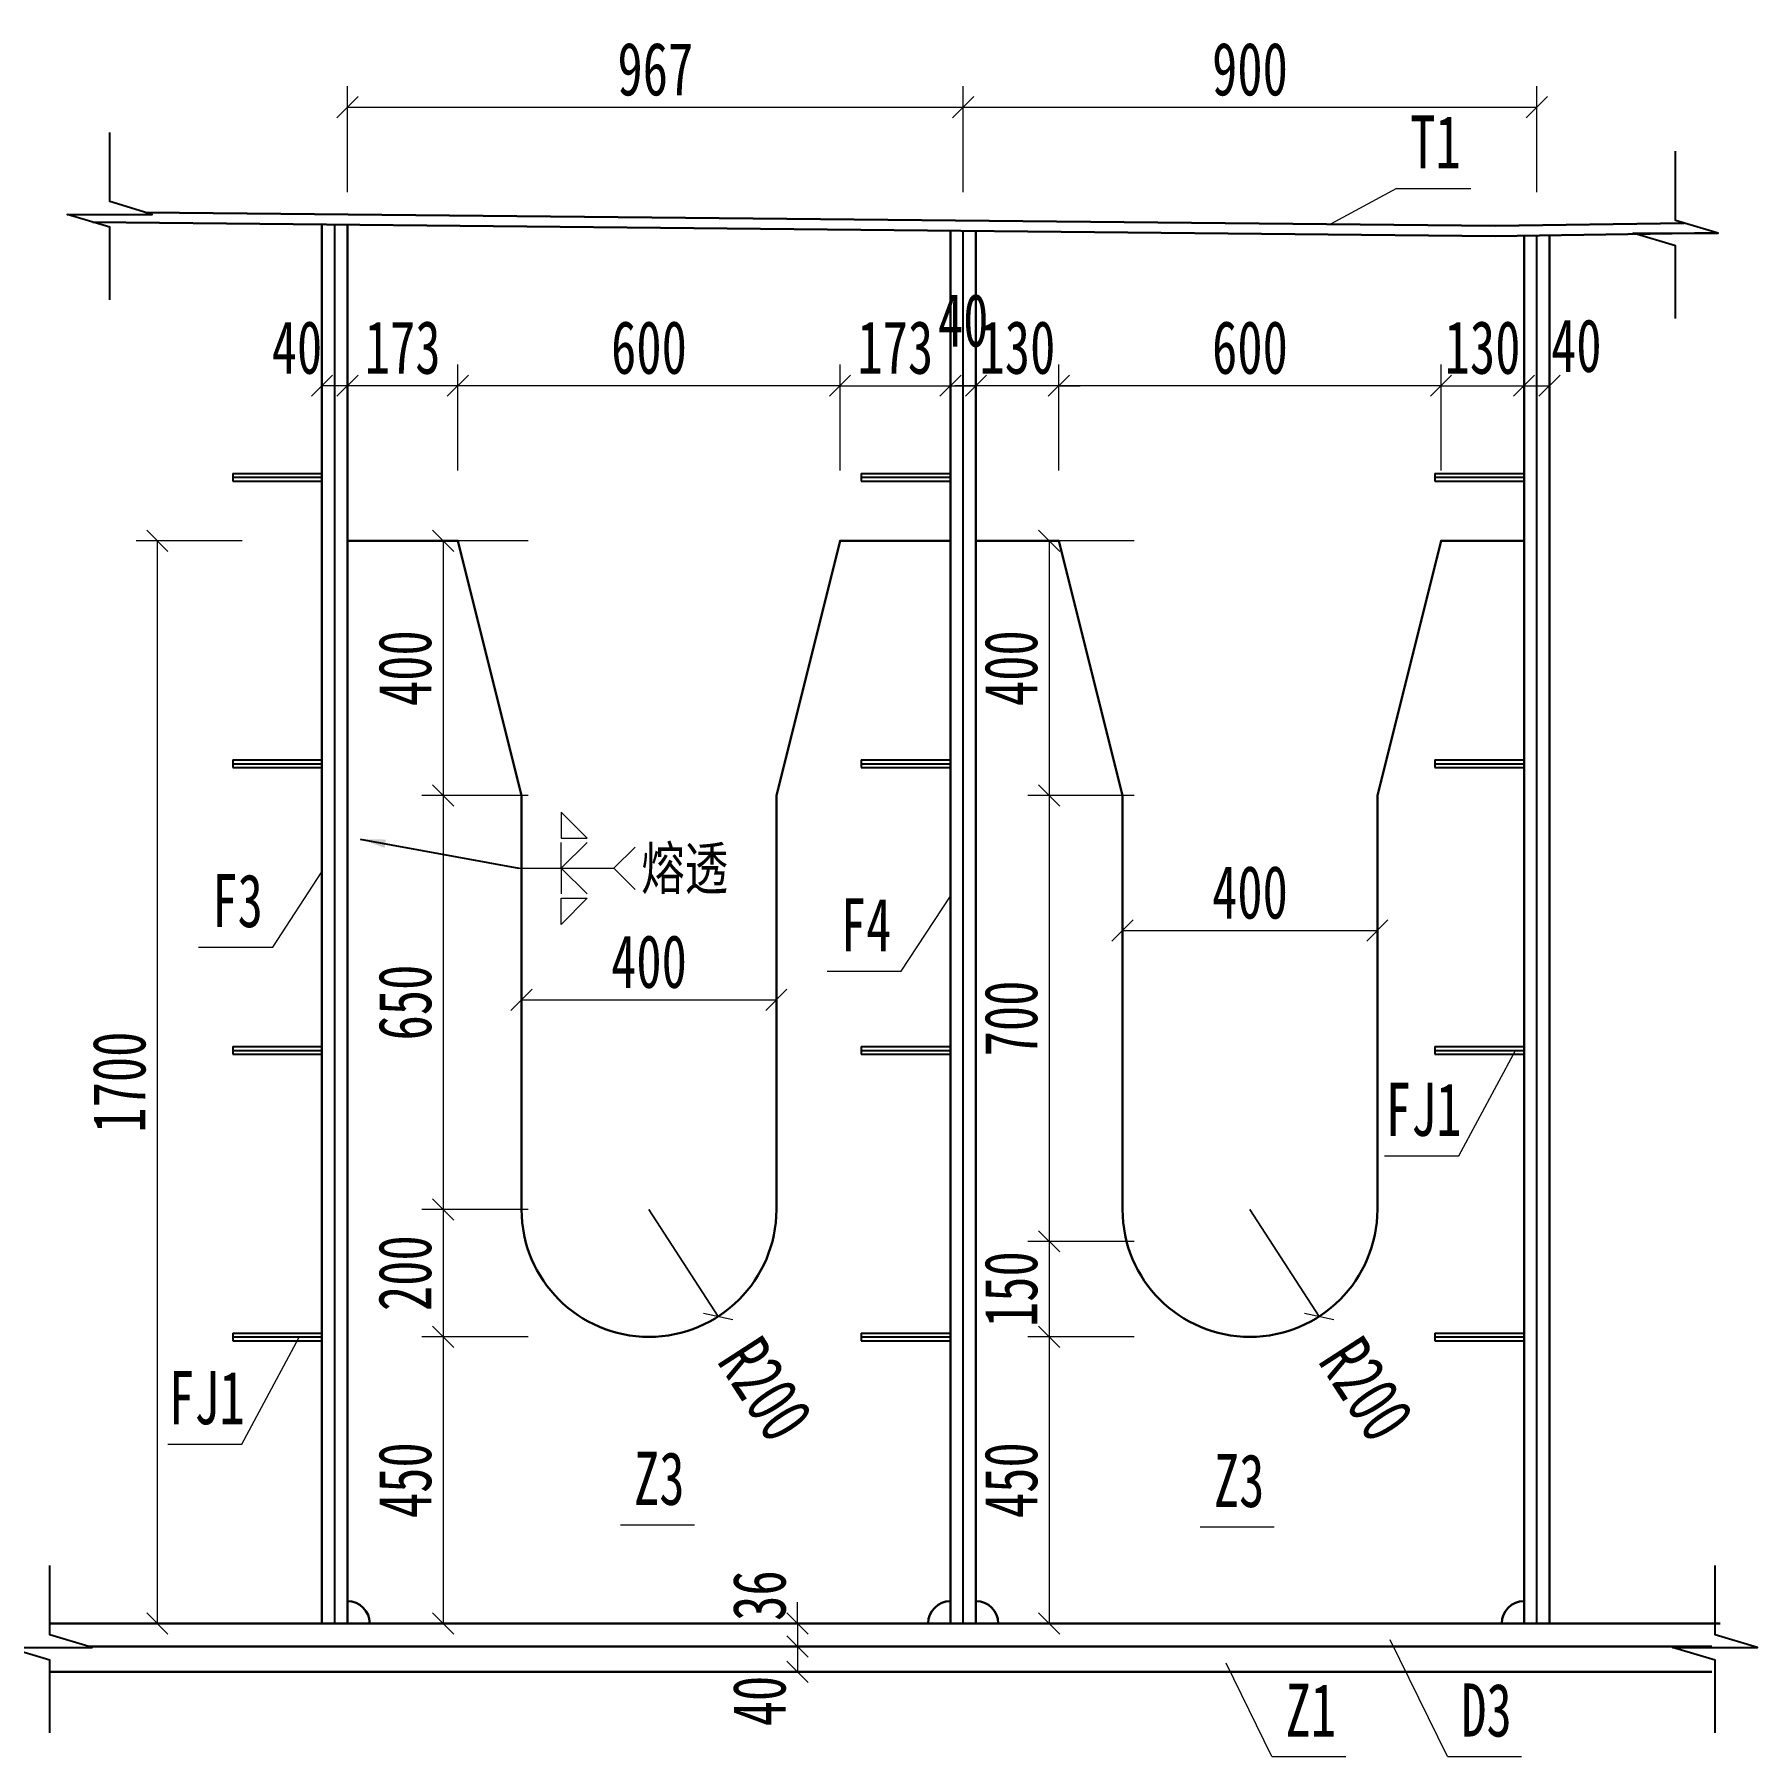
# Model space of a CAD drawing. Header units: millimetres. Extents: x -89049 to 410567, y -307459 to -100425.
# Drawn here: x 131583 to 134289, y -157040 to -154336 of the extents above; entities that cross this region are included whole.
import ezdxf
from ezdxf.enums import TextEntityAlignment as Align

# ---------------------------------------------------------------- set-up
doc = ezdxf.new("R2010")
doc.units = ezdxf.units.MM
doc.layers.get('Defpoints').update_dxf_attribs({"color": 8})
for name, color, linetype, lineweight in [('Dim', 4, 'Continuous', 15), ('文字', 7, 'Continuous', 15), ('桥 构造粗实', 1, 'Continuous', 30), ('细实线', 4, 'Continuous', 15), ('钢板粗线', 1, 'Continuous', 25)]:
    doc.layers.add(name, color=color, linetype=linetype, lineweight=lineweight)
doc.layers.add('Text', color=4, linetype='Continuous')
doc.styles.add('111', font='', dxfattribs={"width": 0.7})
doc.styles.add('BM_Dim', font='', dxfattribs={"width": 0.85})
doc.styles.add('SMEDI', font='', dxfattribs={"width": 0.75})
doc.styles.get("Standard").update_dxf_attribs({"font": ''})
doc.styles.get('111').set_extended_font_data('仿宋_GB2312')
doc.styles.get('BM_Dim').set_extended_font_data('仿宋_GB2312')
doc.styles.get('SMEDI').set_extended_font_data('仿宋_GB2312')
doc.styles.get('Standard').set_extended_font_data('仿宋_GB2312')
doc.dimstyles.new('200', dxfattribs={"dimscale": 0, "dimtxt": 2.5, "dimasz": 1, "dimexe": 1, "dimexo": 1, "dimgap": 0.6, "dimtad": 1, "dimdec": 0, "dimdsep": 46, "dimtxsty": '111', "dimblk": 'OBLIQUE', "dimcen": 0, "dimclrd": 4, "dimclre": 4, "dimclrt": 4, "dimadec": 1, "dimazin": 2, "dimtfac": 1, "dimtdec": 0, "dimtix": 1, "dimtmove": 2, "dimatfit": 3, "dimfxl": 4, "dimfxlon": 1, "dimtolj": 1, "dimlwd": -1, "dimlwe": -1, "dimarcsym": 0})
doc.dimstyles.new('MSteel_1.0_1.0', dxfattribs={"dimtxt": 3, "dimasz": 1.2, "dimexe": 1, "dimexo": 1, "dimgap": 1, "dimtad": 3, "dimtoh": 1, "dimdec": 0, "dimzin": 0, "dimdsep": 46, "dimtxsty": 'Standard', "dimblk": 'ARCHTICK', "dimcen": 0.09, "dimclrd": 3, "dimclre": 3, "dimadec": 0, "dimazin": 0, "dimtfac": 1, "dimtdec": 4, "dimtofl": 0, "dimtmove": 0, "dimatfit": 3, "dimfxl": 1, "dimtolj": 1, "dimtzin": 0, "dimarcsym": 0})

# ---------------------------------------------------------------- blocks, each defined once
blk = doc.blocks.new('_Oblique')
at = {"color": 0, "linetype": 'ByBlock', "lineweight": -2}
blk.add_line((-0.5, -0.5), (0.5, 0.5), dxfattribs=at)
blk = doc.blocks.new('*D4177')
at = {"layer": 'Defpoints', "color": 0, "transparency": 16777216}
for p in [(132207.9, -155131.5), (131776.2, -156831.5), (132312.9, -156831.5)]:
    blk.add_point(p, dxfattribs=at)
at = {"layer": '细实线', "color": 4, "transparency": 16777216}
for p, q in [((131909.6, -155131.5), (131742.9, -155131.5)), ((131776.2, -155131.5), (131776.2, -156831.5)), ((131909.6, -156831.5), (131742.9, -156831.5))]:
    blk.add_line(p, q, dxfattribs=at)
at = {"layer": '细实线', "color": 4, "transparency": 16777216, "xscale": 33.33333333333333, "yscale": 33.33333333333333, "zscale": 33.33333333333333}
for p, rotation in [((131776.2, -155131.5), 90), ((131776.2, -156831.5), 270)]:
    blk.add_blockref('_Oblique', p, dxfattribs=dict(at, rotation=rotation))
at = {"layer": '细实线', "color": 4, "transparency": 16777216, "insert": (131716.6, -155981.5), "char_height": 83.33, "attachment_point": 5, "rotation": 90, "style": '111'}
blk.add_mtext('\\A1;1700', dxfattribs=at)
blk = doc.blocks.new('*D4180')
at = {"layer": 'Defpoints', "color": 0, "transparency": 16777216}
for p in [(133041.6, -154450.7), (132074.8, -154651.6), (133041.6, -154651.6)]:
    blk.add_point(p, dxfattribs=at)
at = {"layer": '细实线', "color": 4, "transparency": 16777216}
for p, q in [((132074.8, -154584), (132074.8, -154417.4)), ((133041.6, -154584), (133041.6, -154417.4)), ((132074.8, -154450.7), (133041.6, -154450.7))]:
    blk.add_line(p, q, dxfattribs=at)
at = {"layer": '细实线', "color": 4, "transparency": 16777216, "xscale": 33.33333333333333, "yscale": 33.33333333333333, "zscale": 33.33333333333333, "rotation": 180}
blk.add_blockref('_Oblique', (132074.8, -154450.7), dxfattribs=at)
at = {"layer": '细实线', "color": 4, "transparency": 16777216, "xscale": 33.33333333333333, "yscale": 33.33333333333333, "zscale": 33.33333333333333}
blk.add_blockref('_Oblique', (133041.6, -154450.7), dxfattribs=at)
at = {"layer": '细实线', "color": 4, "transparency": 16777216, "insert": (132558.2, -154391.1), "char_height": 83.33, "attachment_point": 5, "style": '111'}
blk.add_mtext('\\A1;967', dxfattribs=at)
blk = doc.blocks.new('*D4181')
at = {"layer": 'Defpoints', "color": 0, "transparency": 16777216}
for p in [(133942.1, -154450.7), (133041.6, -154651.6), (133942.1, -154666.4)]:
    blk.add_point(p, dxfattribs=at)
at = {"layer": '细实线', "color": 4, "transparency": 16777216}
for p, q in [((133041.6, -154584), (133041.6, -154417.4)), ((133942.1, -154584), (133942.1, -154417.4)), ((133041.6, -154450.7), (133942.1, -154450.7))]:
    blk.add_line(p, q, dxfattribs=at)
at = {"layer": '细实线', "color": 4, "transparency": 16777216, "xscale": 33.33333333333333, "yscale": 33.33333333333333, "zscale": 33.33333333333333, "rotation": 180}
blk.add_blockref('_Oblique', (133041.6, -154450.7), dxfattribs=at)
at = {"layer": '细实线', "color": 4, "transparency": 16777216, "xscale": 33.33333333333333, "yscale": 33.33333333333333, "zscale": 33.33333333333333}
blk.add_blockref('_Oblique', (133942.1, -154450.7), dxfattribs=at)
at = {"layer": '细实线', "color": 4, "transparency": 16777216, "insert": (133491.8, -154391.1), "char_height": 83.33, "attachment_point": 5, "style": '111'}
blk.add_mtext('\\A1;900', dxfattribs=at)
blk = doc.blocks.new('*D4198')
at = {"layer": 'Defpoints', "color": 0, "transparency": 16777216}
for p in [(132748.2, -155852.1), (132348.2, -155956.5), (132748.2, -155956.5)]:
    blk.add_point(p, dxfattribs=at)
at = {"layer": '细实线', "color": 4, "transparency": 16777216}
for p, q in [((132348.2, -155923.2), (132348.2, -155818.8)), ((132748.2, -155923.2), (132748.2, -155818.8)), ((132348.2, -155852.1), (132748.2, -155852.1))]:
    blk.add_line(p, q, dxfattribs=at)
at = {"layer": '细实线', "color": 4, "transparency": 16777216, "xscale": 33.33333333333333, "yscale": 33.33333333333333, "zscale": 33.33333333333333, "rotation": 180}
blk.add_blockref('_Oblique', (132348.2, -155852.1), dxfattribs=at)
at = {"layer": '细实线', "color": 4, "transparency": 16777216, "xscale": 33.33333333333333, "yscale": 33.33333333333333, "zscale": 33.33333333333333}
blk.add_blockref('_Oblique', (132748.2, -155852.1), dxfattribs=at)
at = {"layer": '细实线', "color": 4, "transparency": 16777216, "insert": (132548.2, -155792.5), "char_height": 83.33, "attachment_point": 5, "style": '111'}
blk.add_mtext('\\A1;400', dxfattribs=at)
blk = doc.blocks.new('*D4199')
at = {"layer": 'Defpoints', "color": 0, "transparency": 16777216}
for p in [(132548.2, -156181.5), (132656.9, -156349.4)]:
    blk.add_point(p, dxfattribs=at)
at = {"layer": '细实线', "color": 4, "transparency": 16777216}
for p, q in [((132656.9, -156349.4), (132548.2, -156181.5)), ((132548.2, -156181.5), (132656.9, -156349.4))]:
    blk.add_line(p, q, dxfattribs=at)
at = {"layer": '细实线', "color": 4, "transparency": 16777216, "xscale": 33.33333333333333, "yscale": 33.33333333333333, "zscale": 33.33333333333333, "rotation": 302.9232702609214}
blk.add_blockref('_Oblique', (132656.9, -156349.4), dxfattribs=at)
at = {"layer": '细实线', "color": 4, "transparency": 16777216, "insert": (132731, -156463.8), "char_height": 83.33, "attachment_point": 5, "rotation": 302.9233, "style": '111'}
blk.add_mtext('\\A1;R200', dxfattribs=at)
blk = doc.blocks.new('*D4200')
at = {"layer": 'Defpoints', "color": 0, "transparency": 16777216}
for p in [(133691.8, -155743.3), (133291.8, -155847.7), (133691.8, -155847.7)]:
    blk.add_point(p, dxfattribs=at)
at = {"layer": '细实线', "color": 4, "transparency": 16777216}
for p, q in [((133291.8, -155814.4), (133291.8, -155710)), ((133691.8, -155814.4), (133691.8, -155710)), ((133291.8, -155743.3), (133691.8, -155743.3))]:
    blk.add_line(p, q, dxfattribs=at)
at = {"layer": '细实线', "color": 4, "transparency": 16777216, "xscale": 33.33333333333333, "yscale": 33.33333333333333, "zscale": 33.33333333333333, "rotation": 180}
blk.add_blockref('_Oblique', (133291.8, -155743.3), dxfattribs=at)
at = {"layer": '细实线', "color": 4, "transparency": 16777216, "xscale": 33.33333333333333, "yscale": 33.33333333333333, "zscale": 33.33333333333333}
blk.add_blockref('_Oblique', (133691.8, -155743.3), dxfattribs=at)
at = {"layer": '细实线', "color": 4, "transparency": 16777216, "insert": (133491.8, -155683.7), "char_height": 83.33, "attachment_point": 5, "style": '111'}
blk.add_mtext('\\A1;400', dxfattribs=at)
blk = doc.blocks.new('*D4201')
at = {"layer": 'Defpoints', "color": 0, "transparency": 16777216}
for p in [(133491.8, -156181.5), (133600.5, -156349.4)]:
    blk.add_point(p, dxfattribs=at)
at = {"layer": '细实线', "color": 4, "transparency": 16777216}
for p, q in [((133600.5, -156349.4), (133491.8, -156181.5)), ((133491.8, -156181.5), (133600.5, -156349.4))]:
    blk.add_line(p, q, dxfattribs=at)
at = {"layer": '细实线', "color": 4, "transparency": 16777216, "xscale": 33.33333333333333, "yscale": 33.33333333333333, "zscale": 33.33333333333333, "rotation": 302.9232702609214}
blk.add_blockref('_Oblique', (133600.5, -156349.4), dxfattribs=at)
at = {"layer": '细实线', "color": 4, "transparency": 16777216, "insert": (133674.6, -156463.8), "char_height": 83.33, "attachment_point": 5, "rotation": 302.9233, "style": '111'}
blk.add_mtext('\\A1;R200', dxfattribs=at)
blk = doc.blocks.new('*D4202')
at = {"layer": 'Defpoints', "color": 0, "transparency": 16777216}
for p in [(132074.8, -154887.9), (132074.8, -155131.5), (132248.2, -155131.5)]:
    blk.add_point(p, dxfattribs=at)
at = {"layer": '细实线', "color": 4, "transparency": 16777216}
for p, q in [((132074.8, -155021.2), (132074.8, -154854.5)), ((132248.2, -155021.2), (132248.2, -154854.5)), ((132248.2, -154887.9), (132074.8, -154887.9))]:
    blk.add_line(p, q, dxfattribs=at)
at = {"layer": '细实线', "color": 4, "transparency": 16777216, "xscale": 33.33333333333333, "yscale": 33.33333333333333, "zscale": 33.33333333333333, "rotation": 180}
blk.add_blockref('_Oblique', (132074.8, -154887.9), dxfattribs=at)
at = {"layer": '细实线', "color": 4, "transparency": 16777216, "xscale": 33.33333333333333, "yscale": 33.33333333333333, "zscale": 33.33333333333333}
blk.add_blockref('_Oblique', (132248.2, -154887.9), dxfattribs=at)
at = {"layer": '细实线', "color": 4, "transparency": 16777216, "insert": (132161.5, -154828.2), "char_height": 83.33, "attachment_point": 5, "style": '111'}
blk.add_mtext('\\A1;173', dxfattribs=at)
blk = doc.blocks.new('*D4203')
at = {"layer": 'Defpoints', "color": 0, "transparency": 16777216}
for p in [(132034.8, -154887.9), (132034.8, -155131.5), (132074.8, -155131.5)]:
    blk.add_point(p, dxfattribs=at)
at = {"layer": '细实线', "color": 4, "transparency": 16777216}
for p, q in [((132034.8, -155021.2), (132034.8, -154854.5)), ((132074.8, -155021.2), (132074.8, -154854.5)), ((132074.8, -154887.9), (132034.8, -154887.9))]:
    blk.add_line(p, q, dxfattribs=at)
at = {"layer": '细实线', "color": 4, "transparency": 16777216, "xscale": 33.33333333333333, "yscale": 33.33333333333333, "zscale": 33.33333333333333, "rotation": 180}
blk.add_blockref('_Oblique', (132034.8, -154887.9), dxfattribs=at)
at = {"layer": '细实线', "color": 4, "transparency": 16777216, "xscale": 33.33333333333333, "yscale": 33.33333333333333, "zscale": 33.33333333333333}
blk.add_blockref('_Oblique', (132074.8, -154887.9), dxfattribs=at)
at = {"layer": '细实线', "color": 4, "transparency": 16777216, "insert": (131995.5, -154828.2), "char_height": 83.33, "attachment_point": 5, "style": '111'}
blk.add_mtext('\\A1;40', dxfattribs=at)
blk = doc.blocks.new('*D4204')
at = {"layer": 'Defpoints', "color": 0, "transparency": 16777216}
for p in [(132248.2, -154887.9), (132248.2, -155131.5), (132848.2, -155131.5)]:
    blk.add_point(p, dxfattribs=at)
at = {"layer": '细实线', "color": 4, "transparency": 16777216}
for p, q in [((132248.2, -155021.2), (132248.2, -154854.5)), ((132848.2, -155021.2), (132848.2, -154854.5)), ((132848.2, -154887.9), (132248.2, -154887.9))]:
    blk.add_line(p, q, dxfattribs=at)
at = {"layer": '细实线', "color": 4, "transparency": 16777216, "xscale": 33.33333333333333, "yscale": 33.33333333333333, "zscale": 33.33333333333333, "rotation": 180}
blk.add_blockref('_Oblique', (132248.2, -154887.9), dxfattribs=at)
at = {"layer": '细实线', "color": 4, "transparency": 16777216, "xscale": 33.33333333333333, "yscale": 33.33333333333333, "zscale": 33.33333333333333}
blk.add_blockref('_Oblique', (132848.2, -154887.9), dxfattribs=at)
at = {"layer": '细实线', "color": 4, "transparency": 16777216, "insert": (132548.2, -154828.2), "char_height": 83.33, "attachment_point": 5, "style": '111'}
blk.add_mtext('\\A1;600', dxfattribs=at)
blk = doc.blocks.new('*D4205')
at = {"layer": 'Defpoints', "color": 0, "transparency": 16777216}
for p in [(133021.6, -154887.9), (132848.2, -155131.5), (133021.6, -155131.5)]:
    blk.add_point(p, dxfattribs=at)
at = {"layer": '细实线', "color": 4, "transparency": 16777216}
for p, q in [((132848.2, -155021.2), (132848.2, -154854.5)), ((133021.6, -155021.2), (133021.6, -154854.5)), ((132848.2, -154887.9), (133021.6, -154887.9))]:
    blk.add_line(p, q, dxfattribs=at)
at = {"layer": '细实线', "color": 4, "transparency": 16777216, "xscale": 33.33333333333333, "yscale": 33.33333333333333, "zscale": 33.33333333333333, "rotation": 180}
blk.add_blockref('_Oblique', (132848.2, -154887.9), dxfattribs=at)
at = {"layer": '细实线', "color": 4, "transparency": 16777216, "xscale": 33.33333333333333, "yscale": 33.33333333333333, "zscale": 33.33333333333333}
blk.add_blockref('_Oblique', (133021.6, -154887.9), dxfattribs=at)
at = {"layer": '细实线', "color": 4, "transparency": 16777216, "insert": (132934.9, -154828.2), "char_height": 83.33, "attachment_point": 5, "style": '111'}
blk.add_mtext('\\A1;173', dxfattribs=at)
blk = doc.blocks.new('*D4206')
at = {"layer": 'Defpoints', "color": 0, "transparency": 16777216}
for p in [(133061.6, -154887.9), (133021.6, -155131.5), (133061.6, -155131.5)]:
    blk.add_point(p, dxfattribs=at)
at = {"layer": '细实线', "color": 4, "transparency": 16777216}
for p, q in [((133021.6, -155021.2), (133021.6, -154854.5)), ((133061.6, -155021.2), (133061.6, -154854.5)), ((133021.6, -154887.9), (133061.6, -154887.9))]:
    blk.add_line(p, q, dxfattribs=at)
at = {"layer": '细实线', "color": 4, "transparency": 16777216, "xscale": 33.33333333333333, "yscale": 33.33333333333333, "zscale": 33.33333333333333, "rotation": 180}
blk.add_blockref('_Oblique', (133021.6, -154887.9), dxfattribs=at)
at = {"layer": '细实线', "color": 4, "transparency": 16777216, "xscale": 33.33333333333333, "yscale": 33.33333333333333, "zscale": 33.33333333333333}
blk.add_blockref('_Oblique', (133061.6, -154887.9), dxfattribs=at)
at = {"layer": '细实线', "color": 4, "transparency": 16777216, "insert": (133041.6, -154785.6), "char_height": 83.33, "attachment_point": 5, "style": '111'}
blk.add_mtext('\\A1;40', dxfattribs=at)
blk = doc.blocks.new('*D4207')
at = {"layer": 'Defpoints', "color": 0, "transparency": 16777216}
for p in [(133061.6, -154887.9), (133061.6, -155131.5), (133191.8, -155131.5)]:
    blk.add_point(p, dxfattribs=at)
at = {"layer": '细实线', "color": 4, "transparency": 16777216}
for p, q in [((133061.6, -155021.2), (133061.6, -154854.5)), ((133191.8, -155021.2), (133191.8, -154854.5)), ((133061.6, -154887.9), (133028.3, -154887.9)), ((133191.8, -154887.9), (133061.6, -154887.9)), ((133191.8, -154887.9), (133225.2, -154887.9))]:
    blk.add_line(p, q, dxfattribs=at)
at = {"layer": '细实线', "color": 4, "transparency": 16777216, "xscale": 33.33333333333333, "yscale": 33.33333333333333, "zscale": 33.33333333333333}
blk.add_blockref('_Oblique', (133061.6, -154887.9), dxfattribs=at)
at = {"layer": '细实线', "color": 4, "transparency": 16777216, "xscale": 33.33333333333333, "yscale": 33.33333333333333, "zscale": 33.33333333333333, "rotation": 180}
blk.add_blockref('_Oblique', (133191.8, -154887.9), dxfattribs=at)
at = {"layer": '细实线', "color": 4, "transparency": 16777216, "insert": (133126.7, -154828.2), "char_height": 83.33, "attachment_point": 5, "style": '111'}
blk.add_mtext('\\A1;130', dxfattribs=at)
blk = doc.blocks.new('*D4208')
at = {"layer": 'Defpoints', "color": 0, "transparency": 16777216}
for p in [(133191.8, -154887.9), (133191.8, -155131.5), (133791.8, -155131.5)]:
    blk.add_point(p, dxfattribs=at)
at = {"layer": '细实线', "color": 4, "transparency": 16777216}
for p, q in [((133191.8, -155021.2), (133191.8, -154854.5)), ((133791.8, -155021.2), (133791.8, -154854.5)), ((133791.8, -154887.9), (133191.8, -154887.9))]:
    blk.add_line(p, q, dxfattribs=at)
at = {"layer": '细实线', "color": 4, "transparency": 16777216, "xscale": 33.33333333333333, "yscale": 33.33333333333333, "zscale": 33.33333333333333, "rotation": 180}
blk.add_blockref('_Oblique', (133191.8, -154887.9), dxfattribs=at)
at = {"layer": '细实线', "color": 4, "transparency": 16777216, "xscale": 33.33333333333333, "yscale": 33.33333333333333, "zscale": 33.33333333333333}
blk.add_blockref('_Oblique', (133791.8, -154887.9), dxfattribs=at)
at = {"layer": '细实线', "color": 4, "transparency": 16777216, "insert": (133491.8, -154828.2), "char_height": 83.33, "attachment_point": 5, "style": '111'}
blk.add_mtext('\\A1;600', dxfattribs=at)
blk = doc.blocks.new('*D4209')
at = {"layer": 'Defpoints', "color": 0, "transparency": 16777216}
for p in [(133922.1, -154887.9), (133791.8, -155131.5), (133922.1, -155131.5)]:
    blk.add_point(p, dxfattribs=at)
at = {"layer": '细实线', "color": 4, "transparency": 16777216}
for p, q in [((133791.8, -155021.2), (133791.8, -154854.5)), ((133922.1, -155021.2), (133922.1, -154854.5)), ((133791.8, -154887.9), (133758.5, -154887.9)), ((133791.8, -154887.9), (133922.1, -154887.9)), ((133922.1, -154887.9), (133955.4, -154887.9))]:
    blk.add_line(p, q, dxfattribs=at)
at = {"layer": '细实线', "color": 4, "transparency": 16777216, "xscale": 33.33333333333333, "yscale": 33.33333333333333, "zscale": 33.33333333333333}
blk.add_blockref('_Oblique', (133791.8, -154887.9), dxfattribs=at)
at = {"layer": '细实线', "color": 4, "transparency": 16777216, "xscale": 33.33333333333333, "yscale": 33.33333333333333, "zscale": 33.33333333333333, "rotation": 180}
blk.add_blockref('_Oblique', (133922.1, -154887.9), dxfattribs=at)
at = {"layer": '细实线', "color": 4, "transparency": 16777216, "insert": (133857, -154828.2), "char_height": 83.33, "attachment_point": 5, "style": '111'}
blk.add_mtext('\\A1;130', dxfattribs=at)
blk = doc.blocks.new('*D4210')
at = {"layer": 'Defpoints', "color": 0, "transparency": 16777216}
for p in [(133962.1, -154887.9), (133922.1, -155131.5), (133962.1, -155131.5)]:
    blk.add_point(p, dxfattribs=at)
at = {"layer": '细实线', "color": 4, "transparency": 16777216}
for p, q in [((133922.1, -155021.2), (133922.1, -154854.5)), ((133962.1, -155021.2), (133962.1, -154854.5)), ((133922.1, -154887.9), (133962.1, -154887.9))]:
    blk.add_line(p, q, dxfattribs=at)
at = {"layer": '细实线', "color": 4, "transparency": 16777216, "xscale": 33.33333333333333, "yscale": 33.33333333333333, "zscale": 33.33333333333333, "rotation": 180}
blk.add_blockref('_Oblique', (133922.1, -154887.9), dxfattribs=at)
at = {"layer": '细实线', "color": 4, "transparency": 16777216, "xscale": 33.33333333333333, "yscale": 33.33333333333333, "zscale": 33.33333333333333}
blk.add_blockref('_Oblique', (133962.1, -154887.9), dxfattribs=at)
at = {"layer": '细实线', "color": 4, "transparency": 16777216, "insert": (134004.2, -154825.4), "char_height": 83.33, "attachment_point": 5, "style": '111'}
blk.add_mtext('\\A1;40', dxfattribs=at)
blk = doc.blocks.new('14-160加劲 无过焊孔')
at = {"layer": 'Defpoints'}
blk.add_line((38609.4, 32076.7), (38609.4, 32216.7), dxfattribs=at)
at = {"layer": '钢板粗线', "color": 7}
for p, q in [((38603.4, 32076.7), (38603.4, 32216.7)), ((38603.4, 32216.7), (38615.4, 32216.7)), ((38615.4, 32076.7), (38615.4, 32216.7)), ((38603.4, 32076.7), (38615.4, 32076.7))]:
    blk.add_line(p, q, dxfattribs=at)
blk = doc.blocks.new('*D4216')
at = {"layer": 'Defpoints', "color": 0, "transparency": 16777216}
for p in [(132471, -155131.5), (132224.9, -155531.5), (132471.3, -155531.5)]:
    blk.add_point(p, dxfattribs=at)
at = {"layer": '细实线', "color": 4, "transparency": 16777216}
for p, q in [((132358.3, -155131.5), (132191.6, -155131.5)), ((132224.9, -155131.5), (132224.9, -155531.5)), ((132358.3, -155531.5), (132191.6, -155531.5))]:
    blk.add_line(p, q, dxfattribs=at)
at = {"layer": '细实线', "color": 4, "transparency": 16777216, "xscale": 33.33333333333333, "yscale": 33.33333333333333, "zscale": 33.33333333333333}
for p, rotation in [((132224.9, -155131.5), 90), ((132224.9, -155531.5), 270)]:
    blk.add_blockref('_Oblique', p, dxfattribs=dict(at, rotation=rotation))
at = {"layer": '细实线', "color": 4, "transparency": 16777216, "insert": (132165.3, -155331.5), "char_height": 83.33, "attachment_point": 5, "rotation": 90, "style": '111'}
blk.add_mtext('\\A1;400', dxfattribs=at)
blk = doc.blocks.new('*D4217')
at = {"layer": 'Defpoints', "color": 0, "transparency": 16777216}
for p in [(132320.1, -155531.5), (132224.9, -156181.5), (132470.1, -156181.5)]:
    blk.add_point(p, dxfattribs=at)
at = {"layer": '细实线', "color": 4, "transparency": 16777216}
for p, q in [((132286.8, -155531.5), (132191.6, -155531.5)), ((132224.9, -155531.5), (132224.9, -156181.5)), ((132358.3, -156181.5), (132191.6, -156181.5))]:
    blk.add_line(p, q, dxfattribs=at)
at = {"layer": '细实线', "color": 4, "transparency": 16777216, "xscale": 33.33333333333333, "yscale": 33.33333333333333, "zscale": 33.33333333333333}
for p, rotation in [((132224.9, -155531.5), 90), ((132224.9, -156181.5), 270)]:
    blk.add_blockref('_Oblique', p, dxfattribs=dict(at, rotation=rotation))
at = {"layer": '细实线', "color": 4, "transparency": 16777216, "insert": (132165.3, -155856.5), "char_height": 83.33, "attachment_point": 5, "rotation": 90, "style": '111'}
blk.add_mtext('\\A1;650', dxfattribs=at)
blk = doc.blocks.new('*D4218')
at = {"layer": 'Defpoints', "color": 0, "transparency": 16777216}
for p in [(132470.1, -156181.5), (132224.9, -156381.5), (132470.1, -156381.5)]:
    blk.add_point(p, dxfattribs=at)
at = {"layer": '细实线', "color": 4, "transparency": 16777216}
for p, q in [((132358.3, -156181.5), (132191.6, -156181.5)), ((132224.9, -156181.5), (132224.9, -156381.5)), ((132358.3, -156381.5), (132191.6, -156381.5))]:
    blk.add_line(p, q, dxfattribs=at)
at = {"layer": '细实线', "color": 4, "transparency": 16777216, "xscale": 33.33333333333333, "yscale": 33.33333333333333, "zscale": 33.33333333333333}
for p, rotation in [((132224.9, -156181.5), 90), ((132224.9, -156381.5), 270)]:
    blk.add_blockref('_Oblique', p, dxfattribs=dict(at, rotation=rotation))
at = {"layer": '细实线', "color": 4, "transparency": 16777216, "insert": (132165.3, -156281.5), "char_height": 83.33, "attachment_point": 5, "rotation": 90, "style": '111'}
blk.add_mtext('\\A1;200', dxfattribs=at)
blk = doc.blocks.new('*D4219')
at = {"layer": 'Defpoints', "color": 0, "transparency": 16777216}
for p in [(132470.1, -156381.5), (132224.9, -156831.5), (132470.1, -156831.5)]:
    blk.add_point(p, dxfattribs=at)
at = {"layer": '细实线', "color": 4, "transparency": 16777216}
for p, q in [((132358.3, -156381.5), (132191.6, -156381.5)), ((132224.9, -156381.5), (132224.9, -156831.5)), ((132358.3, -156831.5), (132191.6, -156831.5))]:
    blk.add_line(p, q, dxfattribs=at)
at = {"layer": '细实线', "color": 4, "transparency": 16777216, "xscale": 33.33333333333333, "yscale": 33.33333333333333, "zscale": 33.33333333333333}
for p, rotation in [((132224.9, -156381.5), 90), ((132224.9, -156831.5), 270)]:
    blk.add_blockref('_Oblique', p, dxfattribs=dict(at, rotation=rotation))
at = {"layer": '细实线', "color": 4, "transparency": 16777216, "insert": (132165.3, -156606.5), "char_height": 83.33, "attachment_point": 5, "rotation": 90, "style": '111'}
blk.add_mtext('\\A1;450', dxfattribs=at)
blk = doc.blocks.new('*D4220')
at = {"layer": 'Defpoints', "color": 0, "transparency": 16777216}
for p in [(133555.8, -155131.5), (133176.5, -155531.5), (133655.8, -155531.5)]:
    blk.add_point(p, dxfattribs=at)
at = {"layer": '细实线', "color": 4, "transparency": 16777216}
for p, q in [((133309.8, -155131.5), (133143.1, -155131.5)), ((133176.5, -155131.5), (133176.5, -155531.5)), ((133309.8, -155531.5), (133143.1, -155531.5))]:
    blk.add_line(p, q, dxfattribs=at)
at = {"layer": '细实线', "color": 4, "transparency": 16777216, "xscale": 33.33333333333333, "yscale": 33.33333333333333, "zscale": 33.33333333333333}
for p, rotation in [((133176.5, -155131.5), 90), ((133176.5, -155531.5), 270)]:
    blk.add_blockref('_Oblique', p, dxfattribs=dict(at, rotation=rotation))
at = {"layer": '细实线', "color": 4, "transparency": 16777216, "insert": (133116.8, -155331.5), "char_height": 83.33, "attachment_point": 5, "rotation": 90, "style": '111'}
blk.add_mtext('\\A1;400', dxfattribs=at)
blk = doc.blocks.new('*D4221')
at = {"layer": 'Defpoints', "color": 0, "transparency": 16777216}
for p in [(133655.8, -155531.5), (133176.5, -156231.5), (133655.8, -156231.5)]:
    blk.add_point(p, dxfattribs=at)
at = {"layer": '细实线', "color": 4, "transparency": 16777216}
for p, q in [((133309.8, -155531.5), (133143.1, -155531.5)), ((133176.5, -155531.5), (133176.5, -156231.5)), ((133309.8, -156231.5), (133143.1, -156231.5))]:
    blk.add_line(p, q, dxfattribs=at)
at = {"layer": '细实线', "color": 4, "transparency": 16777216, "xscale": 33.33333333333333, "yscale": 33.33333333333333, "zscale": 33.33333333333333}
for p, rotation in [((133176.5, -155531.5), 90), ((133176.5, -156231.5), 270)]:
    blk.add_blockref('_Oblique', p, dxfattribs=dict(at, rotation=rotation))
at = {"layer": '细实线', "color": 4, "transparency": 16777216, "insert": (133116.8, -155881.5), "char_height": 83.33, "attachment_point": 5, "rotation": 90, "style": '111'}
blk.add_mtext('\\A1;700', dxfattribs=at)
blk = doc.blocks.new('*D4222')
at = {"layer": 'Defpoints', "color": 0, "transparency": 16777216}
for p in [(133655.8, -156231.5), (133176.5, -156381.5), (133805.8, -156381.5)]:
    blk.add_point(p, dxfattribs=at)
at = {"layer": '细实线', "color": 4, "transparency": 16777216}
for p, q in [((133309.8, -156231.5), (133143.1, -156231.5)), ((133176.5, -156231.5), (133176.5, -156381.5)), ((133309.8, -156381.5), (133143.1, -156381.5))]:
    blk.add_line(p, q, dxfattribs=at)
at = {"layer": '细实线', "color": 4, "transparency": 16777216, "xscale": 33.33333333333333, "yscale": 33.33333333333333, "zscale": 33.33333333333333}
for p, rotation in [((133176.5, -156231.5), 90), ((133176.5, -156381.5), 270)]:
    blk.add_blockref('_Oblique', p, dxfattribs=dict(at, rotation=rotation))
at = {"layer": '细实线', "color": 4, "transparency": 16777216, "insert": (133116.8, -156306.5), "char_height": 83.33, "attachment_point": 5, "rotation": 90, "style": '111'}
blk.add_mtext('\\A1;150', dxfattribs=at)
blk = doc.blocks.new('*D4223')
at = {"layer": 'Defpoints', "color": 0, "transparency": 16777216}
for p in [(133805.8, -156381.5), (133176.5, -156831.5), (133805.8, -156831.5)]:
    blk.add_point(p, dxfattribs=at)
at = {"layer": '细实线', "color": 4, "transparency": 16777216}
for p, q in [((133309.8, -156381.5), (133143.1, -156381.5)), ((133176.5, -156381.5), (133176.5, -156831.5)), ((133309.8, -156831.5), (133143.1, -156831.5))]:
    blk.add_line(p, q, dxfattribs=at)
at = {"layer": '细实线', "color": 4, "transparency": 16777216, "xscale": 33.33333333333333, "yscale": 33.33333333333333, "zscale": 33.33333333333333}
for p, rotation in [((133176.5, -156381.5), 90), ((133176.5, -156831.5), 270)]:
    blk.add_blockref('_Oblique', p, dxfattribs=dict(at, rotation=rotation))
at = {"layer": '细实线', "color": 4, "transparency": 16777216, "insert": (133116.8, -156606.5), "char_height": 83.33, "attachment_point": 5, "rotation": 90, "style": '111'}
blk.add_mtext('\\A1;450', dxfattribs=at)
blk = doc.blocks.new('*D4238')
at = {"layer": 'Defpoints', "color": 0, "transparency": 16777216}
for p in [(132826.2, -156831.5), (132781.3, -156867.5), (132826.2, -156867.5)]:
    blk.add_point(p, dxfattribs=at)
at = {"layer": '细实线', "color": 4, "transparency": 16777216}
for p, q in [((132781.3, -156831.5), (132781.3, -156798.2)), ((132792.8, -156831.5), (132748, -156831.5)), ((132781.3, -156831.5), (132781.3, -156867.5)), ((132792.8, -156867.5), (132748, -156867.5)), ((132781.3, -156867.5), (132781.3, -156900.8))]:
    blk.add_line(p, q, dxfattribs=at)
at = {"layer": '细实线', "color": 4, "transparency": 16777216, "xscale": 33.33333333333333, "yscale": 33.33333333333333, "zscale": 33.33333333333333}
for p, rotation in [((132781.3, -156831.5), 270), ((132781.3, -156867.5), 90)]:
    blk.add_blockref('_Oblique', p, dxfattribs=dict(at, rotation=rotation))
at = {"layer": '细实线', "color": 4, "transparency": 16777216, "insert": (132721.7, -156787.7), "char_height": 83.33, "attachment_point": 5, "rotation": 90, "style": '111'}
blk.add_mtext('\\A1;36', dxfattribs=at)
blk = doc.blocks.new('*D4239')
at = {"layer": 'Defpoints', "color": 0, "transparency": 16777216}
for p in [(132826.2, -156867.5), (132781.3, -156907.5), (132826.2, -156907.5)]:
    blk.add_point(p, dxfattribs=at)
at = {"layer": '细实线', "color": 4, "transparency": 16777216}
for p, q in [((132792.8, -156867.5), (132748, -156867.5)), ((132781.3, -156867.5), (132781.3, -156907.5)), ((132792.8, -156907.5), (132748, -156907.5))]:
    blk.add_line(p, q, dxfattribs=at)
at = {"layer": '细实线', "color": 4, "transparency": 16777216, "xscale": 33.33333333333333, "yscale": 33.33333333333333, "zscale": 33.33333333333333}
for p, rotation in [((132781.3, -156867.5), 90), ((132781.3, -156907.5), 270)]:
    blk.add_blockref('_Oblique', p, dxfattribs=dict(at, rotation=rotation))
at = {"layer": '细实线', "color": 4, "transparency": 16777216, "insert": (132721.7, -156953.3), "char_height": 83.33, "attachment_point": 5, "rotation": 90, "style": '111'}
blk.add_mtext('\\A1;40', dxfattribs=at)
blk = doc.blocks.new('_ArchTick')
at = {"color": 0, "linetype": 'ByBlock', "const_width": 0.15}
blk.add_lwpolyline([(-0.5, -0.5), (0.5, 0.5)], dxfattribs=at)
blk = doc.blocks.new('全融透1')
at = {"layer": 'Dim'}
blk.add_line((0, 0), (4.479, 0), dxfattribs=at)
for points in [[(1.995, 2.645), (1.995, 1.414), (3.227, 1.414)], [(1.995, -2.645), (1.995, -1.414), (3.227, -1.414)]]:
    blk.add_lwpolyline(points, close=True, dxfattribs=at)
for points in [[(3.227, 1.206), (1.995, 0), (1.995, 1.206)], [(5.479, 1), (4.479, 0), (5.479, -1)], [(3.227, -1.206), (1.995, 0), (1.995, -1.206)]]:
    blk.add_lwpolyline(points, dxfattribs=at)
at = {"layer": 'Text', "style": 'SMEDI', "width": 0.75}
blk.add_text('熔透', height=2, dxfattribs=at).set_placement((5.77, 0), align=Align.MIDDLE_LEFT)

msp = doc.modelspace()

# ---------------------------------------------------------------- linework, layer by layer
at = {"color": 4}
for points in [[(131701.6, -154752.9), (131701.6, -154638.9), (131634.9, -154618.9), (131768.2, -154618.9), (131701.6, -154598.9), (131701.6, -154572.2), (131701.6, -154490.2)], [(134160.2, -154782.5), (134160.2, -154668.5), (134093.5, -154648.5), (134226.8, -154648.5), (134160.2, -154628.5), (134160.2, -154601.8), (134160.2, -154519.8)], [(131607.4, -157003.1), (131607.4, -156889.1), (131540.8, -156869.1), (131674.1, -156869.1), (131607.4, -156849.1), (131607.4, -156822.4), (131607.4, -156740.4)], [(134222.1, -157003.1), (134222.1, -156889.1), (134155.4, -156869.1), (134288.8, -156869.1), (134222.1, -156849.1), (134222.1, -156822.4), (134222.1, -156740.4)]]:
    msp.add_lwpolyline(points, dxfattribs=at)
at = {"layer": 'Defpoints', "color": 8}
for points in [[(132054.8, -156831.5), (132054.8, -154634.9)], [(133041.6, -156831.5), (133041.6, -154644.7)]]:
    msp.add_lwpolyline(points, dxfattribs=at)
at = {"layer": 'Defpoints', "color": 8, "elevation": 0}
msp.add_lwpolyline([(133942.1, -156831.5), (133942.1, -154652.2)], dxfattribs=at)
at = {"layer": '桥 构造粗实'}
for p, q in [((132034.8, -154634.7), (132034.8, -156831.5)), ((132074.8, -154635.1), (132074.8, -156831.5)), ((133021.6, -154644.5), (133021.6, -156831.5)), ((133061.6, -154644.9), (133061.6, -156831.5)), ((133922.1, -154652.5), (133922.1, -156831.5)), ((133962.1, -154651.9), (133962.1, -156831.5)), ((134230.1, -156831.5), (131607.4, -156831.5)), ((134216.8, -156867.5), (131668.8, -156867.5)), ((134216.8, -156907.5), (131607.4, -156907.5))]:
    msp.add_line(p, q, dxfattribs=at)
for points in [[(131675.2, -154631), (133876.7, -154653), (134224.5, -154647.8)], [(131758, -154615.8), (133876.7, -154637), (134173.7, -154632.6)]]:
    msp.add_lwpolyline(points, dxfattribs=at)
for points in [[(132074.8, -155131.5), (132248.2, -155131.5), (132348.2, -155531.5), (132348.2, -156181.5, 1), (132748.2, -156181.5), (132748.2, -155531.5), (132848.2, -155131.5), (133021.6, -155131.5)], [(133061.6, -155131.5), (133191.8, -155131.5), (133291.8, -155531.5), (133291.8, -156181.5, 1), (133691.8, -156181.5), (133691.8, -155531.5), (133791.8, -155131.5), (133922.1, -155131.5)]]:
    msp.add_lwpolyline(points, format="xyb", dxfattribs=at)
for centre, start, end in [((132074.8, -156831.5), 0, 90), ((133021.6, -156831.5), 90, 180), ((133061.6, -156831.5), 0, 90), ((133922.1, -156831.5), 90, 180)]:
    msp.add_arc(centre, 35, start, end, dxfattribs=at)
at = {"layer": '细实线'}
for p, q in [((133722, -154578.1), (133618.1, -154634.4)), ((133722, -154578.1), (133838.4, -154578.1)), ((131957.5, -155769.4), (132034.8, -155651.4)), ((132944.3, -155807.2), (133021.6, -155689.2)), ((131841.1, -155769.4), (131957.5, -155769.4)), ((132827.9, -155807.2), (132944.3, -155807.2)), ((133819.7, -156097.1), (133909.2, -155930.5)), ((133703.3, -156097.1), (133819.7, -156097.1)), ((131909.2, -156549.8), (131998.7, -156383.2)), ((131792.8, -156549.8), (131909.2, -156549.8)), ((132503.3, -156676.5), (132619.7, -156676.5)), ((133413.6, -156679.9), (133530, -156679.9)), ((133802, -157040.2), (133712, -156857.4)), ((133526.2, -157040.4), (133454.5, -156893.8)), ((133526.2, -157040.4), (133642.6, -157040.4)), ((133802, -157040.2), (133918.4, -157040.2))]:
    msp.add_line(p, q, dxfattribs=at)

# ---------------------------------------------------------------- block references
at = {"layer": '细实线', "rotation": 270}
for p in [(99818.1, -116422.2), (100804.9, -116422.2), (101705.3, -116422.2), (99818.1, -116872.2), (100804.9, -116872.2), (101705.3, -116872.2), (99818.1, -117322.2), (100804.9, -117322.2), (101705.3, -117322.2), (99818.1, -117772.2), (100804.9, -117772.2), (101705.3, -117772.2)]:
    msp.add_blockref('14-160加劲 无过焊孔', p, dxfattribs=at)
at = {"layer": '细实线', "xscale": 33.33333333333333, "yscale": 33.33333333333333, "zscale": 33.33333333333333}
msp.add_blockref('全融透1', (132343.7, -155645.6), dxfattribs=at)

# ---------------------------------------------------------------- texts
at = {"layer": '文字', "style": 'BM_Dim', "width": 0.7}
for s, p in [('T1', (133783.2, -154571.8)), ('F3', (131902.3, -155763.1)), ('F4', (132889.1, -155801)), ('FJ1', (133764.5, -156090.9)), ('FJ1', (131854, -156543.6)), ('Z3', (132564.4, -156670.3)), ('Z3', (133474.8, -156673.7)), ('Z1', (133587.4, -157034.2)), ('D3', (133863.2, -157034))]:
    msp.add_text(s, height=83.33, dxfattribs=at).set_placement(p, align=Align.BOTTOM_CENTER)

# ---------------------------------------------------------------- dimensions: what is measured, and where the dimension line sits
at = {"layer": '细实线'}
for base, p1, p2, picture, middle in [((133041.6, -154450.7), (132074.8, -154651.6), (133041.6, -154651.6), '*D4180', (132558.2, -154391.1)), ((133942.0748, -154450.7056), (133041.6038, -154651.6393), (133942.0748, -154666.4252), '*D4181', (133491.8393, -154391.0659)), ((132074.8, -154887.9), (132248.2, -155131.5), (132074.8, -155131.5), '*D4202', (132161.5, -154828.2)), ((132248.2, -154887.9), (132848.2, -155131.5), (132248.2, -155131.5), '*D4204', (132548.2, -154828.2)), ((133061.6, -154887.9), (133191.8, -155131.5), (133061.6, -155131.5), '*D4207', (133126.7, -154828.2)), ((133191.8, -154887.9), (133791.8, -155131.5), (133191.8, -155131.5), '*D4208', (133491.8, -154828.2)), ((133691.8, -155743.3), (133291.8, -155847.7), (133691.8, -155847.7), '*D4200', (133491.8, -155683.7)), ((132748.2, -155852.1), (132348.2, -155956.5), (132748.2, -155956.5), '*D4198', (132548.2, -155792.5))]:
    dim = msp.add_linear_dim(base=base, p1=p1, p2=p2, dimstyle='200', override={"dimscale": 33.333333, "dimblk": 'Oblique'}, dxfattribs=at)
    dim.commit()
    dim.dimension.update_dxf_attribs({"geometry": picture, "text_midpoint": middle})
for base, p1, p2, angle, picture, middle in [((133061.6, -154887.9), (133021.6, -155131.5), (133061.6, -155131.5), 180, '*D4206', (133041.6, -154785.6)), ((133962.1, -154887.9), (133922.1, -155131.5), (133962.1, -155131.5), 180, '*D4210', (134004.2, -154825.4)), ((132781.3, -156867.5), (132826.2, -156831.5), (132826.2, -156867.5), 90, '*D4238', (132721.7, -156787.7)), ((132781.3, -156907.5), (132826.2, -156867.5), (132826.2, -156907.5), 90, '*D4239', (132721.7, -156953.3))]:
    dim = msp.add_linear_dim(base=base, p1=p1, p2=p2, angle=angle, dimstyle='200', override={"dimscale": 33.333333, "dimblk": 'Oblique'}, dxfattribs=at)
    dim.commit()
    dim.dimension.update_dxf_attribs({"geometry": picture, "text_midpoint": middle, "dimtype": 160})
dim = msp.add_linear_dim(base=(132034.8, -154887.9), p1=(132074.8, -155131.5), p2=(132034.8, -155131.5), dimstyle='200', override={"dimscale": 33.333333, "dimblk": 'Oblique'}, dxfattribs=at)
dim.commit()
dim.dimension.update_dxf_attribs({"geometry": '*D4203', "text_midpoint": (131995.5, -154828.2), "dimtype": 160})
for base, p1, p2, angle, picture, middle in [((133021.6, -154887.9), (132848.2, -155131.5), (133021.6, -155131.5), 180, '*D4205', (132934.9, -154828.2)), ((133922.1, -154887.9), (133791.8, -155131.5), (133922.1, -155131.5), 180, '*D4209', (133857, -154828.2)), ((131776.2, -156831.5), (132207.9, -155131.5), (132312.9, -156831.5), 90, '*D4177', (131716.6, -155981.5)), ((132224.9, -155531.5), (132471, -155131.5), (132471.3, -155531.5), 90, '*D4216', (132165.3, -155331.5)), ((133176.5, -155531.5), (133555.8, -155131.5), (133655.8, -155531.5), 90, '*D4220', (133116.8, -155331.5)), ((132224.9, -156181.5), (132320.1, -155531.5), (132470.1, -156181.5), 90, '*D4217', (132165.3, -155856.5)), ((133176.5, -156231.5), (133655.8, -155531.5), (133655.8, -156231.5), 90, '*D4221', (133116.8, -155881.5)), ((132224.9, -156381.5), (132470.1, -156181.5), (132470.1, -156381.5), 90, '*D4218', (132165.3, -156281.5)), ((133176.5, -156381.5), (133655.8, -156231.5), (133805.8, -156381.5), 90, '*D4222', (133116.8, -156306.5)), ((132224.9, -156831.5), (132470.1, -156381.5), (132470.1, -156831.5), 90, '*D4219', (132165.3, -156606.5)), ((133176.5, -156831.5), (133805.8, -156381.5), (133805.8, -156831.5), 90, '*D4223', (133116.8, -156606.5))]:
    dim = msp.add_linear_dim(base=base, p1=p1, p2=p2, angle=angle, dimstyle='200', override={"dimscale": 33.333333, "dimblk": 'Oblique'}, dxfattribs=at)
    dim.commit()
    dim.dimension.update_dxf_attribs({"geometry": picture, "text_midpoint": middle})
for center, mpoint, picture, middle in [((132548.2, -156181.5), (132656.9, -156349.4), '*D4199', (132731, -156463.8)), ((133491.8, -156181.5), (133600.5, -156349.4), '*D4201', (133674.6, -156463.8))]:
    dim = msp.add_radius_dim(center=center, mpoint=mpoint, dimstyle='200', override={"dimscale": 33.333333, "dimblk": 'Oblique'}, dxfattribs=at)
    dim.commit()
    dim.dimension.update_dxf_attribs({"geometry": picture, "text_midpoint": middle, "dimtype": 164})

# ---------------------------------------------------------------- leaders
at = {"layer": 'Dim'}
msp.add_leader([(132094.8, -155599.8), (132343.7, -155645.6)], dimstyle='MSteel_1.0_1.0', override={"dimscale": 33.333333, "dimclrd": 256}, dxfattribs=at)

doc.saveas('drawing.dxf')
